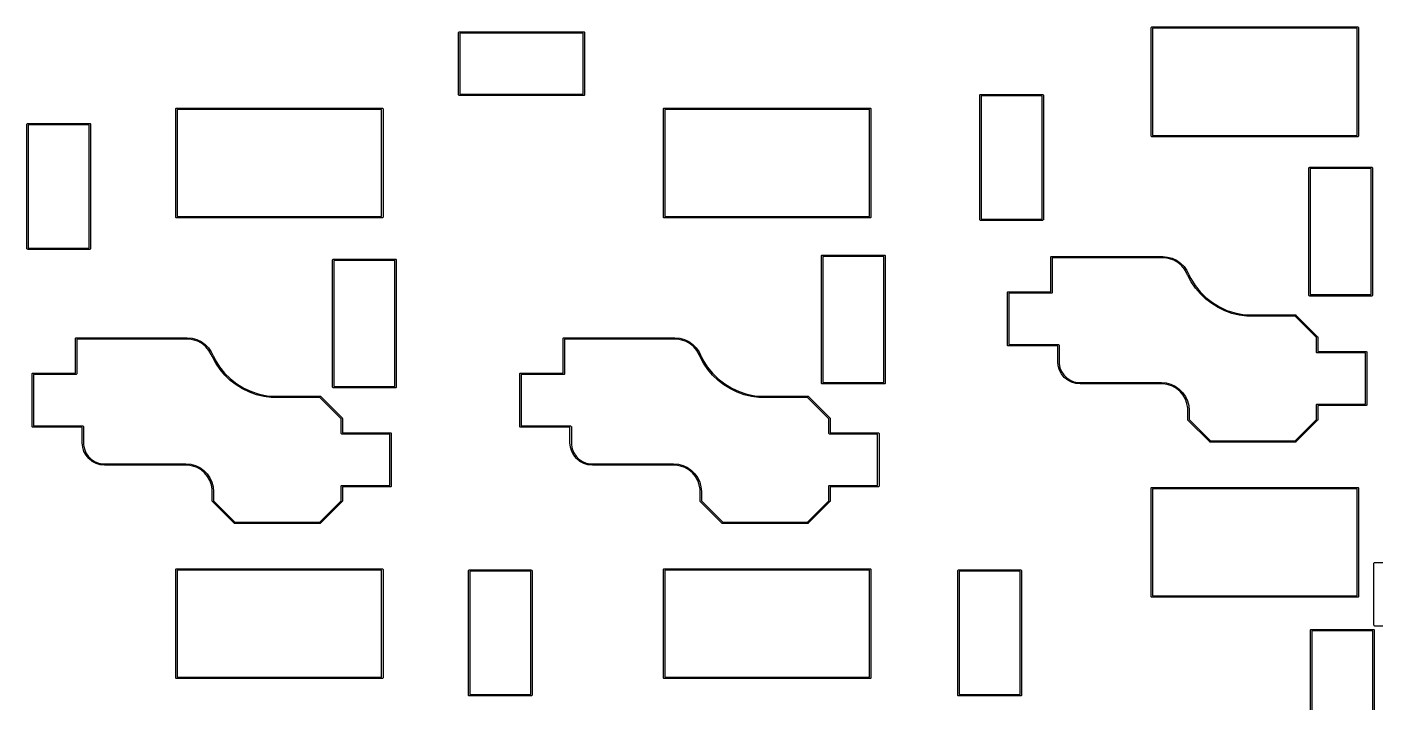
# Model space of a CAD drawing. Extents: x 44 to 182, y -112 to -26.
# Drawn here: x 43.57 to 93.32, y -54.06 to -29.14 of the extents above; entities that cross this region are included whole.
import ezdxf

# ---------------------------------------------------------------- set-up
doc = ezdxf.new("R2010")
doc.units = 0
doc.layers.add('BLACK', color=7, linetype='CONTINUOUS')

msp = doc.modelspace()

# ---------------------------------------------------------------- linework, layer by layer
at = {"layer": 'BLACK', "linetype": 'CONTINUOUS'}
for p, q in [((59.5, -29.345), (59.501903, -29.335433)), ((59.5, -31.645), (59.5, -29.345)), ((59.501903, -29.335433), (59.515433, -29.321903)), ((59.515433, -29.321903), (59.525, -29.32)), ((59.525, -29.32), (64.125, -29.32)), ((64.125, -29.32), (64.134567, -29.321903)), ((64.134567, -29.321903), (64.148097, -29.335433)), ((64.148097, -29.335433), (64.15, -29.345)), ((64.15, -29.345), (64.15, -31.645)), ((85.06, -29.164999), (85.061903, -29.155432)), ((85.06, -33.164999), (85.06, -29.164999)), ((85.061903, -29.155432), (85.075433, -29.141902)), ((85.075433, -29.141902), (85.085, -29.139999)), ((85.085, -29.139999), (92.685, -29.139999)), ((85.11, -29.189999), (85.11, -33.139999)), ((92.66, -29.189999), (85.11, -29.189999)), ((92.66, -33.139999), (92.66, -29.189999)), ((92.685, -29.139999), (92.694567, -29.141902)), ((92.694567, -29.141902), (92.708097, -29.155432)), ((92.708097, -29.155432), (92.71, -29.164999)), ((92.71, -29.164999), (92.71, -33.164999)), ((59.55, -29.37), (59.55, -31.62)), ((64.1, -29.37), (59.55, -29.37)), ((64.1, -31.62), (64.1, -29.37)), ((59.501903, -31.654567), (59.5, -31.645)), ((59.515433, -31.668097), (59.501903, -31.654567)), ((59.525, -31.67), (59.515433, -31.668097)), ((64.125, -31.67), (59.525, -31.67)), ((59.55, -31.62), (64.1, -31.62)), ((64.134567, -31.668097), (64.125, -31.67)), ((64.148097, -31.654567), (64.134567, -31.668097)), ((64.15, -31.645), (64.148097, -31.654567)), ((78.73, -31.655), (78.731903, -31.645433)), ((78.73, -36.255), (78.73, -31.655)), ((78.731903, -31.645433), (78.745433, -31.631903)), ((78.745433, -31.631903), (78.755, -31.63)), ((78.755, -31.63), (81.055, -31.63)), ((78.78, -31.68), (78.78, -36.23)), ((81.03, -31.68), (78.78, -31.68)), ((81.03, -36.23), (81.03, -31.68)), ((81.055, -31.63), (81.064567, -31.631903)), ((81.064567, -31.631903), (81.078097, -31.645433)), ((81.078097, -31.645433), (81.08, -31.655)), ((81.08, -31.655), (81.08, -36.255)), ((49.06, -32.164999), (49.061903, -32.155432)), ((49.06, -36.164999), (49.06, -32.164999)), ((49.061903, -32.155432), (49.075433, -32.141902)), ((49.075433, -32.141902), (49.085, -32.139999)), ((49.085, -32.139999), (56.685, -32.139999)), ((49.11, -32.189999), (49.11, -36.139999)), ((56.66, -32.189999), (49.11, -32.189999)), ((56.66, -36.139999), (56.66, -32.189999)), ((56.685, -32.139999), (56.694567, -32.141902)), ((56.694567, -32.141902), (56.708097, -32.155432)), ((56.708097, -32.155432), (56.71, -32.164999)), ((56.71, -32.164999), (56.71, -36.164999)), ((67.06, -32.164999), (67.061903, -32.155432)), ((67.06, -36.164999), (67.06, -32.164999)), ((67.061903, -32.155432), (67.075433, -32.141902)), ((67.075433, -32.141902), (67.085, -32.139999)), ((67.085, -32.139999), (74.685, -32.139999)), ((67.11, -32.189999), (67.11, -36.139999)), ((74.66, -32.189999), (67.11, -32.189999)), ((74.66, -36.139999), (74.66, -32.189999)), ((74.685, -32.139999), (74.694567, -32.141902)), ((74.694567, -32.141902), (74.708097, -32.155432)), ((74.708097, -32.155432), (74.71, -32.164999)), ((74.71, -32.164999), (74.71, -36.164999)), ((43.57, -32.725), (43.571903, -32.715433)), ((43.57, -37.325), (43.57, -32.725)), ((43.571903, -32.715433), (43.585433, -32.701903)), ((43.585433, -32.701903), (43.595, -32.7)), ((43.595, -32.7), (45.895, -32.7)), ((43.62, -32.75), (43.62, -37.3)), ((45.87, -32.75), (43.62, -32.75)), ((45.87, -37.3), (45.87, -32.75)), ((45.895, -32.7), (45.904567, -32.701903)), ((45.904567, -32.701903), (45.918097, -32.715433)), ((45.918097, -32.715433), (45.92, -32.725)), ((45.92, -32.725), (45.92, -37.325)), ((85.061903, -33.174566), (85.06, -33.164999)), ((85.075433, -33.188096), (85.061903, -33.174566)), ((85.085, -33.189999), (85.075433, -33.188096)), ((92.685, -33.189999), (85.085, -33.189999)), ((85.11, -33.139999), (92.66, -33.139999)), ((92.694567, -33.188096), (92.685, -33.189999)), ((92.708097, -33.174566), (92.694567, -33.188096)), ((92.71, -33.164999), (92.708097, -33.174566)), ((90.881903, -34.335433), (90.895433, -34.321903)), ((90.895433, -34.321903), (90.905, -34.32)), ((90.905, -34.32), (93.205, -34.32)), ((93.205, -34.32), (93.214567, -34.321903)), ((93.214567, -34.321903), (93.228097, -34.335433)), ((90.88, -34.345), (90.881903, -34.335433)), ((90.88, -39.045), (90.88, -34.345)), ((90.93, -34.37), (90.93, -39.02)), ((93.18, -34.37), (90.93, -34.37)), ((93.18, -39.02), (93.18, -34.37)), ((93.228097, -34.335433), (93.23, -34.345)), ((93.23, -34.345), (93.23, -39.045)), ((49.061903, -36.174566), (49.06, -36.164999)), ((49.075433, -36.188096), (49.061903, -36.174566)), ((49.085, -36.189999), (49.075433, -36.188096)), ((56.685, -36.189999), (49.085, -36.189999)), ((49.11, -36.139999), (56.66, -36.139999)), ((56.694567, -36.188096), (56.685, -36.189999)), ((56.708097, -36.174566), (56.694567, -36.188096)), ((56.71, -36.164999), (56.708097, -36.174566)), ((67.061903, -36.174566), (67.06, -36.164999)), ((67.075433, -36.188096), (67.061903, -36.174566)), ((67.085, -36.189999), (67.075433, -36.188096)), ((74.685, -36.189999), (67.085, -36.189999)), ((67.11, -36.139999), (74.66, -36.139999)), ((74.694567, -36.188096), (74.685, -36.189999)), ((74.708097, -36.174566), (74.694567, -36.188096)), ((74.71, -36.164999), (74.708097, -36.174566)), ((78.731903, -36.264567), (78.73, -36.255)), ((78.745433, -36.278097), (78.731903, -36.264567)), ((78.755, -36.28), (78.745433, -36.278097)), ((81.055, -36.28), (78.755, -36.28)), ((78.78, -36.23), (81.03, -36.23)), ((81.064567, -36.278097), (81.055, -36.28)), ((81.078097, -36.264567), (81.064567, -36.278097)), ((81.08, -36.255), (81.078097, -36.264567)), ((43.62, -37.3), (45.87, -37.3)), ((43.571903, -37.334567), (43.57, -37.325)), ((43.585433, -37.348097), (43.571903, -37.334567)), ((43.595, -37.35), (43.585433, -37.348097)), ((45.895, -37.35), (43.595, -37.35)), ((45.904567, -37.348097), (45.895, -37.35)), ((45.918097, -37.334567), (45.904567, -37.348097)), ((45.92, -37.325), (45.918097, -37.334567)), ((54.85, -37.735), (54.851903, -37.725433)), ((54.85, -42.435), (54.85, -37.735)), ((54.851903, -37.725433), (54.865433, -37.711903)), ((54.865433, -37.711903), (54.875, -37.71)), ((54.875, -37.71), (57.175, -37.71)), ((54.9, -37.76), (54.9, -42.41)), ((57.15, -37.76), (54.9, -37.76)), ((57.15, -42.41), (57.15, -37.76)), ((57.175, -37.71), (57.184567, -37.711903)), ((57.184567, -37.711903), (57.198097, -37.725433)), ((57.198097, -37.725433), (57.2, -37.735)), ((57.2, -37.735), (57.2, -42.435)), ((72.89, -37.585), (72.891903, -37.575433)), ((72.89, -42.285), (72.89, -37.585)), ((72.891903, -37.575433), (72.905433, -37.561903)), ((72.905433, -37.561903), (72.915, -37.56)), ((72.915, -37.56), (75.215, -37.56)), ((72.94, -37.61), (72.94, -42.26)), ((75.19, -37.61), (72.94, -37.61)), ((75.19, -42.26), (75.19, -37.61)), ((75.215, -37.56), (75.224567, -37.561903)), ((75.224567, -37.561903), (75.238097, -37.575433)), ((75.238097, -37.575433), (75.24, -37.585)), ((75.24, -37.585), (75.24, -42.285)), ((81.356, -37.64), (81.357903, -37.630433)), ((81.356, -38.34), (81.356, -37.64)), ((81.357903, -37.630433), (81.371433, -37.616903)), ((81.371433, -37.616903), (81.381, -37.615)), ((81.381, -37.615), (85.485, -37.615)), ((81.406, -37.665), (81.406, -38.34)), ((85.485, -37.665), (81.406, -37.665)), ((85.485, -37.615), (85.662989, -37.630572)), ((85.570301, -37.665), (85.485, -37.665)), ((85.738312, -37.694625), (85.570301, -37.665)), ((85.662989, -37.630572), (85.835571, -37.676815)), ((85.898627, -37.752975), (85.738312, -37.694625)), ((85.835571, -37.676815), (85.9975, -37.752324)), ((86.046373, -37.838276), (85.898627, -37.752975)), ((85.9975, -37.752324), (86.143857, -37.854805)), ((86.177062, -37.947938), (86.046373, -37.838276)), ((86.143857, -37.854805), (86.270196, -37.981143)), ((86.286724, -38.078627), (86.177062, -37.947938)), ((86.270196, -37.981143), (86.372676, -38.1275)), ((86.372025, -38.226374), (86.286724, -38.078627)), ((86.4012, -38.306531), (86.372025, -38.226374)), ((86.372676, -38.1275), (86.442286, -38.27678)), ((86.401201, -38.30653), (86.4012, -38.306531)), ((86.410713, -38.318706), (86.401201, -38.30653)), ((86.442286, -38.27678), (86.452147, -38.287223)), ((86.452147, -38.287223), (86.452166, -38.287214)), ((86.452166, -38.287214), (86.51691, -38.423858)), ((81.356, -38.915), (81.356, -38.34)), ((81.406, -38.34), (81.406, -38.94)), ((86.412735, -38.319285), (86.410713, -38.318706)), ((86.538514, -38.552368), (86.412735, -38.319285)), ((86.51691, -38.423858), (86.677224, -38.680282)), ((86.694762, -38.781052), (86.538514, -38.552368)), ((86.677224, -38.680282), (86.866177, -38.916397)), ((86.874021, -38.992183), (86.694762, -38.781052)), ((79.756, -38.94), (79.757903, -38.930433)), ((79.756, -40.89), (79.756, -38.94)), ((79.757903, -38.930433), (79.771433, -38.916903)), ((79.771433, -38.916903), (79.781, -38.915)), ((79.781, -38.915), (81.356, -38.915)), ((81.381, -38.965), (79.806, -38.965)), ((79.806, -38.965), (79.806, -40.865)), ((81.390567, -38.963097), (81.381, -38.965)), ((81.404097, -38.949567), (81.390567, -38.963097)), ((81.406, -38.94), (81.404097, -38.949567)), ((86.866177, -38.916397), (87.081222, -39.129022)), ((87.074332, -39.183454), (86.874021, -38.992183)), ((87.293511, -39.352779), (87.074332, -39.183454)), ((87.081222, -39.129022), (87.319461, -39.315291)), ((90.881903, -39.054567), (90.88, -39.045)), ((90.895433, -39.068097), (90.881903, -39.054567)), ((90.905, -39.07), (90.895433, -39.068097)), ((93.205, -39.07), (90.905, -39.07)), ((90.93, -39.02), (93.18, -39.02)), ((93.214567, -39.068097), (93.205, -39.07)), ((93.228097, -39.054567), (93.214567, -39.068097)), ((93.23, -39.045), (93.228097, -39.054567)), ((87.529161, -39.498306), (87.293511, -39.352779)), ((87.319461, -39.315291), (87.577682, -39.472693)), ((87.778712, -39.618449), (87.529161, -39.498306)), ((87.577682, -39.472693), (87.852406, -39.599107)), ((88.039437, -39.711894), (87.778712, -39.618449)), ((87.852406, -39.599107), (88.13993, -39.692829)), ((88.308491, -39.777621), (88.039437, -39.711894)), ((88.13993, -39.692829), (88.436378, -39.752596)), ((88.582934, -39.814913), (88.308491, -39.777621)), ((88.436378, -39.752596), (88.586054, -39.765)), ((88.586054, -39.765), (90.385, -39.765)), ((90.385, -39.765), (90.394567, -39.766903)), ((90.394567, -39.766903), (90.402678, -39.772322)), ((90.402678, -39.772322), (91.202678, -40.572322)), ((88.583679, -39.814737), (88.582934, -39.814913)), ((88.585, -39.815), (88.583679, -39.814737)), ((90.374644, -39.815), (88.585, -39.815)), ((91.16, -40.600356), (90.374644, -39.815)), ((45.356, -40.64), (45.357903, -40.630433)), ((45.356, -41.34), (45.356, -40.64)), ((45.357903, -40.630433), (45.371433, -40.616903)), ((45.371433, -40.616903), (45.381, -40.615)), ((45.381, -40.615), (49.485, -40.615)), ((45.406, -40.665), (45.406, -41.34)), ((49.485, -40.665), (45.406, -40.665)), ((49.485, -40.615), (49.662989, -40.630572)), ((49.570301, -40.665), (49.485, -40.665)), ((49.738312, -40.694625), (49.570301, -40.665)), ((49.662989, -40.630572), (49.835571, -40.676815)), ((49.898627, -40.752975), (49.738312, -40.694625)), ((49.835571, -40.676815), (49.9975, -40.752324)), ((50.046373, -40.838276), (49.898627, -40.752975)), ((49.9975, -40.752324), (50.143857, -40.854805)), ((63.356, -40.64), (63.357903, -40.630433)), ((63.356, -41.34), (63.356, -40.64)), ((63.357903, -40.630433), (63.371433, -40.616903)), ((63.371433, -40.616903), (63.381, -40.615)), ((63.381, -40.615), (67.485, -40.615)), ((63.406, -40.665), (63.406, -41.34)), ((67.485, -40.665), (63.406, -40.665)), ((67.485, -40.615), (67.662989, -40.630572)), ((67.570301, -40.665), (67.485, -40.665)), ((67.738312, -40.694625), (67.570301, -40.665)), ((67.662989, -40.630572), (67.835571, -40.676815)), ((67.898627, -40.752975), (67.738312, -40.694625)), ((67.835571, -40.676815), (67.9975, -40.752324)), ((68.046373, -40.838276), (67.898627, -40.752975)), ((67.9975, -40.752324), (68.143857, -40.854805)), ((91.16, -41.14), (91.16, -40.600356)), ((91.202678, -40.572322), (91.208097, -40.580433)), ((91.208097, -40.580433), (91.21, -40.59)), ((91.21, -40.59), (91.21, -41.115)), ((50.177062, -40.947938), (50.046373, -40.838276)), ((50.143857, -40.854805), (50.270196, -40.981143)), ((50.286724, -41.078627), (50.177062, -40.947938)), ((50.270196, -40.981143), (50.372676, -41.1275)), ((50.372025, -41.226374), (50.286724, -41.078627)), ((50.4012, -41.306531), (50.372025, -41.226374)), ((50.372676, -41.1275), (50.442286, -41.27678)), ((50.442286, -41.27678), (50.452147, -41.287223)), ((50.452147, -41.287223), (50.452166, -41.287214)), ((50.452166, -41.287214), (50.51691, -41.423858)), ((68.177062, -40.947938), (68.046373, -40.838276)), ((68.143857, -40.854805), (68.270196, -40.981143)), ((68.286724, -41.078627), (68.177062, -40.947938)), ((68.270196, -40.981143), (68.372676, -41.1275)), ((68.372025, -41.226374), (68.286724, -41.078627)), ((68.4012, -41.306531), (68.372025, -41.226374)), ((68.372676, -41.1275), (68.442286, -41.27678)), ((68.442286, -41.27678), (68.452147, -41.287223)), ((68.452147, -41.287223), (68.452166, -41.287214)), ((68.452166, -41.287214), (68.51691, -41.423858)), ((79.757903, -40.899567), (79.756, -40.89)), ((79.771433, -40.913097), (79.757903, -40.899567)), ((79.781, -40.915), (79.771433, -40.913097)), ((81.61, -40.915), (79.781, -40.915)), ((79.806, -40.865), (81.635, -40.865)), ((81.61, -41.49), (81.61, -40.915)), ((81.635, -40.865), (81.644567, -40.866903)), ((81.644567, -40.866903), (81.658097, -40.880433)), ((81.658097, -40.880433), (81.66, -40.89)), ((81.66, -40.89), (81.66, -41.49)), ((91.161903, -41.149567), (91.16, -41.14)), ((91.175433, -41.163097), (91.161903, -41.149567)), ((91.185, -41.165), (91.175433, -41.163097)), ((92.964, -41.165), (91.185, -41.165)), ((91.21, -41.115), (92.989, -41.115)), ((92.964, -43.065), (92.964, -41.165)), ((92.989, -41.115), (92.998567, -41.116903)), ((92.998567, -41.116903), (93.012097, -41.130433)), ((93.012097, -41.130433), (93.014, -41.14)), ((93.014, -41.14), (93.014, -43.09)), ((45.356, -41.915), (45.356, -41.34)), ((45.406, -41.34), (45.406, -41.94)), ((50.401201, -41.30653), (50.4012, -41.306531)), ((50.410713, -41.318706), (50.401201, -41.30653)), ((50.412735, -41.319285), (50.410713, -41.318706)), ((50.538514, -41.552368), (50.412735, -41.319285)), ((50.51691, -41.423858), (50.677224, -41.680282)), ((50.694762, -41.781052), (50.538514, -41.552368)), ((50.677224, -41.680282), (50.866177, -41.916397)), ((50.874021, -41.992183), (50.694762, -41.781052)), ((63.356, -41.915), (63.356, -41.34)), ((63.406, -41.34), (63.406, -41.94)), ((68.401201, -41.30653), (68.4012, -41.306531)), ((68.410713, -41.318706), (68.401201, -41.30653)), ((68.412735, -41.319285), (68.410713, -41.318706)), ((68.538514, -41.552368), (68.412735, -41.319285)), ((68.51691, -41.423858), (68.677224, -41.680282)), ((68.694762, -41.781052), (68.538514, -41.552368)), ((68.677224, -41.680282), (68.866177, -41.916397)), ((68.874021, -41.992183), (68.694762, -41.781052)), ((81.625852, -41.65095), (81.61, -41.49)), ((81.672799, -41.805714), (81.625852, -41.65095)), ((81.66, -41.49), (81.66, -41.566331)), ((81.66, -41.566331), (81.689783, -41.716059)), ((81.689783, -41.716059), (81.748204, -41.8571)), ((43.756, -41.94), (43.757903, -41.930433)), ((43.756, -43.89), (43.756, -41.94)), ((43.757903, -41.930433), (43.771433, -41.916903)), ((43.771433, -41.916903), (43.781, -41.915)), ((43.781, -41.915), (45.356, -41.915)), ((45.381, -41.965), (43.806, -41.965)), ((43.806, -41.965), (43.806, -43.865)), ((45.390567, -41.963097), (45.381, -41.965)), ((45.404097, -41.949567), (45.390567, -41.963097)), ((45.406, -41.94), (45.404097, -41.949567)), ((50.866177, -41.916397), (51.081222, -42.129022)), ((51.074332, -42.183454), (50.874021, -41.992183)), ((51.293511, -42.352779), (51.074332, -42.183454)), ((51.081222, -42.129022), (51.319461, -42.315291)), ((61.756, -41.94), (61.757903, -41.930433)), ((61.756, -43.89), (61.756, -41.94)), ((61.757903, -41.930433), (61.771433, -41.916903)), ((61.771433, -41.916903), (61.781, -41.915)), ((61.781, -41.915), (63.356, -41.915)), ((63.381, -41.965), (61.806, -41.965)), ((61.806, -41.965), (61.806, -43.865)), ((63.390567, -41.963097), (63.381, -41.965)), ((63.404097, -41.949567), (63.390567, -41.963097)), ((63.406, -41.94), (63.404097, -41.949567)), ((68.866177, -41.916397), (69.081222, -42.129022)), ((69.074332, -42.183454), (68.874021, -41.992183)), ((69.293511, -42.352779), (69.074332, -42.183454)), ((69.081222, -42.129022), (69.319461, -42.315291)), ((72.891903, -42.294567), (72.89, -42.285)), ((72.94, -42.26), (75.19, -42.26)), ((75.24, -42.285), (75.238097, -42.294567)), ((81.749038, -41.948345), (81.672799, -41.805714)), ((81.748204, -41.8571), (81.833018, -41.984034)), ((81.851637, -42.073363), (81.749038, -41.948345)), ((81.833018, -41.984034), (81.940966, -42.091982)), ((81.976655, -42.175962), (81.851637, -42.073363)), ((81.940966, -42.091982), (82.0679, -42.176796)), ((82.119286, -42.252201), (81.976655, -42.175962)), ((82.0679, -42.176796), (82.208941, -42.235217)), ((82.27405, -42.299148), (82.119286, -42.252201)), ((82.208941, -42.235217), (82.358669, -42.265)), ((82.358669, -42.265), (82.435, -42.265)), ((82.435, -42.265), (85.435, -42.265)), ((85.435, -42.265), (85.612989, -42.280572)), ((85.612989, -42.280572), (85.785571, -42.326815)), ((51.529161, -42.498306), (51.293511, -42.352779)), ((51.319461, -42.315291), (51.577682, -42.472693)), ((51.778712, -42.618449), (51.529161, -42.498306)), ((51.577682, -42.472693), (51.852406, -42.599107)), ((52.039437, -42.711894), (51.778712, -42.618449)), ((51.852406, -42.599107), (52.13993, -42.692829)), ((52.308491, -42.777621), (52.039437, -42.711894)), ((52.13993, -42.692829), (52.436378, -42.752596)), ((52.582934, -42.814913), (52.308491, -42.777621)), ((52.436378, -42.752596), (52.586054, -42.765)), ((52.586054, -42.765), (54.385, -42.765)), ((54.385, -42.765), (54.394567, -42.766903)), ((54.394567, -42.766903), (54.402678, -42.772322)), ((54.402678, -42.772322), (55.202678, -43.572322)), ((54.851903, -42.444567), (54.85, -42.435)), ((54.865433, -42.458097), (54.851903, -42.444567)), ((54.875, -42.46), (54.865433, -42.458097)), ((57.175, -42.46), (54.875, -42.46)), ((54.9, -42.41), (57.15, -42.41)), ((57.184567, -42.458097), (57.175, -42.46)), ((57.198097, -42.444567), (57.184567, -42.458097)), ((57.2, -42.435), (57.198097, -42.444567)), ((69.529161, -42.498306), (69.293511, -42.352779)), ((69.319461, -42.315291), (69.577682, -42.472693)), ((69.778712, -42.618449), (69.529161, -42.498306)), ((69.577682, -42.472693), (69.852406, -42.599107)), ((70.039437, -42.711894), (69.778712, -42.618449)), ((69.852406, -42.599107), (70.13993, -42.692829)), ((70.308491, -42.777621), (70.039437, -42.711894)), ((70.13993, -42.692829), (70.436378, -42.752596)), ((70.582934, -42.814913), (70.308491, -42.777621)), ((70.436378, -42.752596), (70.586054, -42.765)), ((70.586054, -42.765), (72.385, -42.765)), ((72.385, -42.765), (72.394567, -42.766903)), ((72.394567, -42.766903), (72.402678, -42.772322)), ((72.402678, -42.772322), (73.202678, -43.572322)), ((72.905433, -42.308097), (72.891903, -42.294567)), ((72.915, -42.31), (72.905433, -42.308097)), ((75.215, -42.31), (72.915, -42.31)), ((75.224567, -42.308097), (75.215, -42.31)), ((75.238097, -42.294567), (75.224567, -42.308097)), ((82.435, -42.315), (82.27405, -42.299148)), ((85.435, -42.315), (82.435, -42.315)), ((85.520301, -42.315), (85.435, -42.315)), ((85.688312, -42.344625), (85.520301, -42.315)), ((85.848627, -42.402975), (85.688312, -42.344625)), ((85.785571, -42.326815), (85.9475, -42.402324)), ((85.996373, -42.488276), (85.848627, -42.402975)), ((85.9475, -42.402324), (86.093857, -42.504804)), ((86.127062, -42.597938), (85.996373, -42.488276)), ((86.093857, -42.504804), (86.220196, -42.631143)), ((86.236724, -42.728627), (86.127062, -42.597938)), ((86.220196, -42.631143), (86.322676, -42.7775)), ((86.322025, -42.876373), (86.236724, -42.728627)), ((86.322676, -42.7775), (86.398185, -42.939429)), ((52.583679, -42.814737), (52.582934, -42.814913)), ((52.585, -42.815), (52.583679, -42.814737)), ((54.374644, -42.815), (52.585, -42.815)), ((55.16, -43.600356), (54.374644, -42.815)), ((70.583679, -42.814737), (70.582934, -42.814913)), ((70.585, -42.815), (70.583679, -42.814737)), ((72.374644, -42.815), (70.585, -42.815)), ((73.16, -43.600356), (72.374644, -42.815)), ((86.380375, -43.036688), (86.322025, -42.876373)), ((86.41, -43.204699), (86.380375, -43.036688)), ((86.398185, -42.939429), (86.444428, -43.112011)), ((86.41, -43.29), (86.41, -43.204699)), ((86.444428, -43.112011), (86.46, -43.29)), ((91.16, -43.09), (91.161903, -43.080433)), ((91.16, -43.629644), (91.16, -43.09)), ((91.161903, -43.080433), (91.175433, -43.066903)), ((91.175433, -43.066903), (91.185, -43.065)), ((91.185, -43.065), (92.964, -43.065)), ((92.989, -43.115), (91.21, -43.115)), ((91.21, -43.115), (91.21, -43.64)), ((92.998567, -43.113097), (92.989, -43.115)), ((93.012097, -43.099567), (92.998567, -43.113097)), ((93.014, -43.09), (93.012097, -43.099567)), ((55.16, -44.14), (55.16, -43.600356)), ((55.202678, -43.572322), (55.208097, -43.580433)), ((55.208097, -43.580433), (55.21, -43.59)), ((55.21, -43.59), (55.21, -44.115)), ((73.16, -44.14), (73.16, -43.600356)), ((73.202678, -43.572322), (73.208097, -43.580433)), ((73.208097, -43.580433), (73.21, -43.59)), ((73.21, -43.59), (73.21, -44.115)), ((86.41, -43.64), (86.41, -43.29)), ((86.411903, -43.649567), (86.41, -43.64)), ((86.417322, -43.657678), (86.411903, -43.649567)), ((87.217322, -44.457678), (86.417322, -43.657678)), ((86.46, -43.29), (86.46, -43.629644)), ((86.46, -43.629644), (87.245356, -44.415)), ((90.374644, -44.415), (91.16, -43.629644)), ((91.202678, -43.657678), (90.402678, -44.457678)), ((91.208097, -43.649567), (91.202678, -43.657678)), ((91.21, -43.64), (91.208097, -43.649567)), ((43.757903, -43.899567), (43.756, -43.89)), ((43.771433, -43.913097), (43.757903, -43.899567)), ((43.781, -43.915), (43.771433, -43.913097)), ((45.61, -43.915), (43.781, -43.915)), ((43.806, -43.865), (45.635, -43.865)), ((45.61, -44.49), (45.61, -43.915)), ((45.635, -43.865), (45.644567, -43.866903)), ((45.644567, -43.866903), (45.658097, -43.880433)), ((45.658097, -43.880433), (45.66, -43.89)), ((45.66, -43.89), (45.66, -44.49)), ((55.161903, -44.149567), (55.16, -44.14)), ((55.175433, -44.163097), (55.161903, -44.149567)), ((55.185, -44.165), (55.175433, -44.163097)), ((56.964, -44.165), (55.185, -44.165)), ((55.21, -44.115), (56.989, -44.115)), ((56.964, -46.065), (56.964, -44.165)), ((56.989, -44.115), (56.998567, -44.116903)), ((56.998567, -44.116903), (57.012097, -44.130433)), ((57.012097, -44.130433), (57.014, -44.14)), ((57.014, -44.14), (57.014, -46.09)), ((61.757903, -43.899567), (61.756, -43.89)), ((61.771433, -43.913097), (61.757903, -43.899567)), ((61.781, -43.915), (61.771433, -43.913097)), ((63.61, -43.915), (61.781, -43.915)), ((61.806, -43.865), (63.635, -43.865)), ((63.61, -44.49), (63.61, -43.915)), ((63.635, -43.865), (63.644567, -43.866903)), ((63.644567, -43.866903), (63.658097, -43.880433)), ((63.658097, -43.880433), (63.66, -43.89)), ((63.66, -43.89), (63.66, -44.49)), ((73.161903, -44.149567), (73.16, -44.14)), ((73.175433, -44.163097), (73.161903, -44.149567)), ((73.185, -44.165), (73.175433, -44.163097)), ((74.964, -44.165), (73.185, -44.165)), ((73.21, -44.115), (74.989, -44.115)), ((74.964, -46.065), (74.964, -44.165)), ((74.989, -44.115), (74.998567, -44.116903)), ((74.998567, -44.116903), (75.012097, -44.130433)), ((75.012097, -44.130433), (75.014, -44.14)), ((75.014, -44.14), (75.014, -46.09)), ((45.625852, -44.65095), (45.61, -44.49)), ((45.672799, -44.805714), (45.625852, -44.65095)), ((45.66, -44.49), (45.66, -44.566331)), ((45.66, -44.566331), (45.689783, -44.716059)), ((45.689783, -44.716059), (45.748204, -44.8571)), ((63.625852, -44.65095), (63.61, -44.49)), ((63.672799, -44.805714), (63.625852, -44.65095)), ((63.66, -44.49), (63.66, -44.566331)), ((63.66, -44.566331), (63.689783, -44.716059)), ((63.689783, -44.716059), (63.748204, -44.8571)), ((87.225433, -44.463097), (87.217322, -44.457678)), ((87.235, -44.465), (87.225433, -44.463097)), ((90.385, -44.465), (87.235, -44.465)), ((87.245356, -44.415), (90.374644, -44.415)), ((90.394567, -44.463097), (90.385, -44.465)), ((90.402678, -44.457678), (90.394567, -44.463097)), ((45.749038, -44.948345), (45.672799, -44.805714)), ((45.748204, -44.8571), (45.833018, -44.984034)), ((45.851637, -45.073363), (45.749038, -44.948345)), ((45.833018, -44.984034), (45.940966, -45.091982)), ((45.976655, -45.175962), (45.851637, -45.073363)), ((45.940966, -45.091982), (46.0679, -45.176796)), ((46.119286, -45.252201), (45.976655, -45.175962)), ((46.0679, -45.176796), (46.208941, -45.235217)), ((46.27405, -45.299148), (46.119286, -45.252201)), ((46.208941, -45.235217), (46.358669, -45.265)), ((46.358669, -45.265), (46.435, -45.265)), ((46.435, -45.265), (49.435, -45.265)), ((49.435, -45.265), (49.612989, -45.280572)), ((63.749038, -44.948345), (63.672799, -44.805714)), ((63.748204, -44.8571), (63.833018, -44.984034)), ((63.851637, -45.073363), (63.749038, -44.948345)), ((63.833018, -44.984034), (63.940966, -45.091982)), ((63.976655, -45.175962), (63.851637, -45.073363)), ((63.940966, -45.091982), (64.0679, -45.176796)), ((64.119286, -45.252201), (63.976655, -45.175962)), ((64.0679, -45.176796), (64.208941, -45.235217)), ((64.27405, -45.299148), (64.119286, -45.252201)), ((64.208941, -45.235217), (64.358669, -45.265)), ((64.358669, -45.265), (64.435, -45.265)), ((64.435, -45.265), (67.435, -45.265)), ((67.435, -45.265), (67.612989, -45.280572)), ((46.435, -45.315), (46.27405, -45.299148)), ((49.435, -45.315), (46.435, -45.315)), ((49.520301, -45.315), (49.435, -45.315)), ((49.688312, -45.344625), (49.520301, -45.315)), ((49.612989, -45.280572), (49.785571, -45.326815)), ((49.848627, -45.402975), (49.688312, -45.344625)), ((49.785571, -45.326815), (49.9475, -45.402324)), ((49.996373, -45.488276), (49.848627, -45.402975)), ((49.9475, -45.402324), (50.093857, -45.504804)), ((50.127062, -45.597938), (49.996373, -45.488276)), ((50.093857, -45.504804), (50.220196, -45.631143)), ((50.236724, -45.728627), (50.127062, -45.597938)), ((50.220196, -45.631143), (50.322676, -45.7775)), ((50.322025, -45.876373), (50.236724, -45.728627)), ((64.435, -45.315), (64.27405, -45.299148)), ((67.435, -45.315), (64.435, -45.315)), ((67.520301, -45.315), (67.435, -45.315)), ((67.688312, -45.344625), (67.520301, -45.315)), ((67.612989, -45.280572), (67.785571, -45.326815)), ((67.848627, -45.402975), (67.688312, -45.344625)), ((67.785571, -45.326815), (67.9475, -45.402324)), ((67.996373, -45.488276), (67.848627, -45.402975)), ((67.9475, -45.402324), (68.093857, -45.504804)), ((68.127062, -45.597938), (67.996373, -45.488276)), ((68.093857, -45.504804), (68.220196, -45.631143)), ((68.236724, -45.728627), (68.127062, -45.597938)), ((68.220196, -45.631143), (68.322676, -45.7775)), ((68.322025, -45.876373), (68.236724, -45.728627)), ((50.380375, -46.036688), (50.322025, -45.876373)), ((50.322676, -45.7775), (50.398185, -45.939429)), ((50.41, -46.204699), (50.380375, -46.036688)), ((50.398185, -45.939429), (50.444428, -46.112011)), ((50.41, -46.29), (50.41, -46.204699)), ((50.444428, -46.112011), (50.46, -46.29)), ((55.16, -46.09), (55.161903, -46.080433)), ((55.16, -46.629644), (55.16, -46.09)), ((55.161903, -46.080433), (55.175433, -46.066903)), ((55.175433, -46.066903), (55.185, -46.065)), ((55.185, -46.065), (56.964, -46.065)), ((56.989, -46.115), (55.21, -46.115)), ((55.21, -46.115), (55.21, -46.64)), ((56.998567, -46.113097), (56.989, -46.115)), ((57.012097, -46.099567), (56.998567, -46.113097)), ((57.014, -46.09), (57.012097, -46.099567)), ((68.380375, -46.036688), (68.322025, -45.876373)), ((68.322676, -45.7775), (68.398185, -45.939429)), ((68.41, -46.204699), (68.380375, -46.036688)), ((68.398185, -45.939429), (68.444428, -46.112011)), ((68.41, -46.29), (68.41, -46.204699)), ((68.444428, -46.112011), (68.46, -46.29)), ((73.16, -46.09), (73.161903, -46.080433)), ((73.16, -46.629644), (73.16, -46.09)), ((73.161903, -46.080433), (73.175433, -46.066903)), ((73.175433, -46.066903), (73.185, -46.065)), ((73.185, -46.065), (74.964, -46.065)), ((74.989, -46.115), (73.21, -46.115)), ((73.21, -46.115), (73.21, -46.64)), ((74.998567, -46.113097), (74.989, -46.115)), ((75.012097, -46.099567), (74.998567, -46.113097)), ((75.014, -46.09), (75.012097, -46.099567)), ((85.06, -46.165001), (85.061903, -46.155434)), ((85.06, -50.165001), (85.06, -46.165001)), ((85.061903, -46.155434), (85.075433, -46.141904)), ((85.075433, -46.141904), (85.085, -46.140001)), ((85.085, -46.140001), (92.685, -46.140001)), ((85.11, -46.190001), (85.11, -50.140001)), ((92.66, -46.190001), (85.11, -46.190001)), ((92.66, -50.140001), (92.66, -46.190001)), ((92.685, -46.140001), (92.694567, -46.141904)), ((92.694567, -46.141904), (92.708097, -46.155434)), ((92.708097, -46.155434), (92.71, -46.165001)), ((92.71, -46.165001), (92.71, -50.165001)), ((50.41, -46.64), (50.41, -46.29)), ((50.411903, -46.649567), (50.41, -46.64)), ((50.417322, -46.657678), (50.411903, -46.649567)), ((51.217322, -47.457678), (50.417322, -46.657678)), ((50.46, -46.29), (50.46, -46.629644)), ((50.46, -46.629644), (51.245356, -47.415)), ((54.374644, -47.415), (55.16, -46.629644)), ((55.202678, -46.657678), (54.402678, -47.457678)), ((55.208097, -46.649567), (55.202678, -46.657678)), ((55.21, -46.64), (55.208097, -46.649567)), ((68.41, -46.64), (68.41, -46.29)), ((68.411903, -46.649567), (68.41, -46.64)), ((68.417322, -46.657678), (68.411903, -46.649567)), ((69.217322, -47.457678), (68.417322, -46.657678)), ((68.46, -46.29), (68.46, -46.629644)), ((68.46, -46.629644), (69.245356, -47.415)), ((72.374644, -47.415), (73.16, -46.629644)), ((73.202678, -46.657678), (72.402678, -47.457678)), ((73.208097, -46.649567), (73.202678, -46.657678)), ((73.21, -46.64), (73.208097, -46.649567)), ((51.225433, -47.463097), (51.217322, -47.457678)), ((51.235, -47.465), (51.225433, -47.463097)), ((54.385, -47.465), (51.235, -47.465)), ((51.245356, -47.415), (54.374644, -47.415)), ((54.394567, -47.463097), (54.385, -47.465)), ((54.402678, -47.457678), (54.394567, -47.463097)), ((69.225433, -47.463097), (69.217322, -47.457678)), ((69.235, -47.465), (69.225433, -47.463097)), ((72.385, -47.465), (69.235, -47.465)), ((69.245356, -47.415), (72.374644, -47.415)), ((72.394567, -47.463097), (72.385, -47.465)), ((72.402678, -47.457678), (72.394567, -47.463097)), ((49.06, -49.165001), (49.061903, -49.155434)), ((49.06, -53.165001), (49.06, -49.165001)), ((49.061903, -49.155434), (49.075433, -49.141904)), ((49.075433, -49.141904), (49.085, -49.140001)), ((49.085, -49.140001), (56.685, -49.140001)), ((49.11, -49.190001), (49.11, -53.140001)), ((56.66, -49.190001), (49.11, -49.190001)), ((56.66, -53.140001), (56.66, -49.190001)), ((56.685, -49.140001), (56.694567, -49.141904)), ((56.694567, -49.141904), (56.708097, -49.155434)), ((56.708097, -49.155434), (56.71, -49.165001)), ((56.71, -49.165001), (56.71, -53.165001)), ((59.86, -49.205), (59.861903, -49.195433)), ((59.86, -53.805), (59.86, -49.205)), ((59.861903, -49.195433), (59.875433, -49.181903)), ((59.875433, -49.181903), (59.885, -49.18)), ((59.885, -49.18), (62.185, -49.18)), ((59.91, -49.23), (59.91, -53.78)), ((62.16, -49.23), (59.91, -49.23)), ((62.16, -53.78), (62.16, -49.23)), ((62.185, -49.18), (62.194567, -49.181903)), ((62.194567, -49.181903), (62.208097, -49.195433)), ((62.208097, -49.195433), (62.21, -49.205)), ((62.21, -49.205), (62.21, -53.805)), ((67.06, -49.165001), (67.061903, -49.155434)), ((67.06, -53.165001), (67.06, -49.165001)), ((67.061903, -49.155434), (67.075433, -49.141904)), ((67.075433, -49.141904), (67.085, -49.140001)), ((67.085, -49.140001), (74.685, -49.140001)), ((67.11, -49.190001), (67.11, -53.140001)), ((74.66, -49.190001), (67.11, -49.190001)), ((74.66, -53.140001), (74.66, -49.190001)), ((74.685, -49.140001), (74.694567, -49.141904)), ((74.694567, -49.141904), (74.708097, -49.155434)), ((74.708097, -49.155434), (74.71, -49.165001)), ((74.71, -49.165001), (74.71, -53.165001)), ((77.92, -49.205), (77.921903, -49.195433)), ((77.92, -53.805), (77.92, -49.205)), ((77.921903, -49.195433), (77.935433, -49.181903)), ((77.935433, -49.181903), (77.945, -49.18)), ((77.945, -49.18), (80.245, -49.18)), ((77.97, -49.23), (77.97, -53.78)), ((80.22, -49.23), (77.97, -49.23)), ((80.22, -53.78), (80.22, -49.23)), ((80.245, -49.18), (80.254567, -49.181903)), ((80.254567, -49.181903), (80.268097, -49.195433)), ((80.268097, -49.195433), (80.27, -49.205)), ((80.27, -49.205), (80.27, -53.805)), ((93.28, -48.925), (93.281903, -48.915433)), ((93.28, -51.225), (93.28, -48.925)), ((93.281903, -48.915433), (93.295433, -48.901903)), ((93.295433, -48.901903), (93.305, -48.9)), ((93.305, -48.9), (97.905, -48.9)), ((85.061903, -50.174568), (85.06, -50.165001)), ((85.075433, -50.188098), (85.061903, -50.174568)), ((85.085, -50.190001), (85.075433, -50.188098)), ((92.685, -50.190001), (85.085, -50.190001)), ((85.11, -50.140001), (92.66, -50.140001)), ((92.694567, -50.188098), (92.685, -50.190001)), ((92.708097, -50.174568), (92.694567, -50.188098)), ((92.71, -50.165001), (92.708097, -50.174568)), ((93.281903, -51.234567), (93.28, -51.225)), ((93.295433, -51.248097), (93.281903, -51.234567)), ((90.94, -51.405), (90.941903, -51.395433)), ((90.94, -56.105), (90.94, -51.405)), ((90.941903, -51.395433), (90.955433, -51.381903)), ((90.955433, -51.381903), (90.965, -51.38)), ((90.965, -51.38), (93.265, -51.38)), ((90.99, -51.43), (90.99, -56.08)), ((93.24, -51.43), (90.99, -51.43)), ((93.24, -56.08), (93.24, -51.43)), ((93.265, -51.38), (93.274567, -51.381903)), ((93.274567, -51.381903), (93.288097, -51.395433)), ((93.288097, -51.395433), (93.29, -51.405)), ((93.29, -51.405), (93.29, -56.105)), ((93.305, -51.25), (93.295433, -51.248097)), ((97.905, -51.25), (93.305, -51.25)), ((49.061903, -53.174568), (49.06, -53.165001)), ((49.075433, -53.188098), (49.061903, -53.174568)), ((49.085, -53.190001), (49.075433, -53.188098)), ((56.685, -53.190001), (49.085, -53.190001)), ((49.11, -53.140001), (56.66, -53.140001)), ((56.694567, -53.188098), (56.685, -53.190001)), ((56.708097, -53.174568), (56.694567, -53.188098)), ((56.71, -53.165001), (56.708097, -53.174568)), ((67.061903, -53.174568), (67.06, -53.165001)), ((67.075433, -53.188098), (67.061903, -53.174568)), ((67.085, -53.190001), (67.075433, -53.188098)), ((74.685, -53.190001), (67.085, -53.190001)), ((67.11, -53.140001), (74.66, -53.140001)), ((74.694567, -53.188098), (74.685, -53.190001)), ((74.708097, -53.174568), (74.694567, -53.188098)), ((74.71, -53.165001), (74.708097, -53.174568)), ((59.861903, -53.814567), (59.86, -53.805)), ((59.875433, -53.828097), (59.861903, -53.814567)), ((59.885, -53.83), (59.875433, -53.828097)), ((62.185, -53.83), (59.885, -53.83)), ((59.91, -53.78), (62.16, -53.78)), ((62.194567, -53.828097), (62.185, -53.83)), ((62.208097, -53.814567), (62.194567, -53.828097)), ((62.21, -53.805), (62.208097, -53.814567)), ((77.921903, -53.814567), (77.92, -53.805)), ((77.935433, -53.828097), (77.921903, -53.814567)), ((77.945, -53.83), (77.935433, -53.828097)), ((80.245, -53.83), (77.945, -53.83)), ((77.97, -53.78), (80.22, -53.78)), ((80.254567, -53.828097), (80.245, -53.83)), ((80.268097, -53.814567), (80.254567, -53.828097)), ((80.27, -53.805), (80.268097, -53.814567))]:
    msp.add_line(p, q, dxfattribs=at)

doc.saveas('drawing.dxf')
